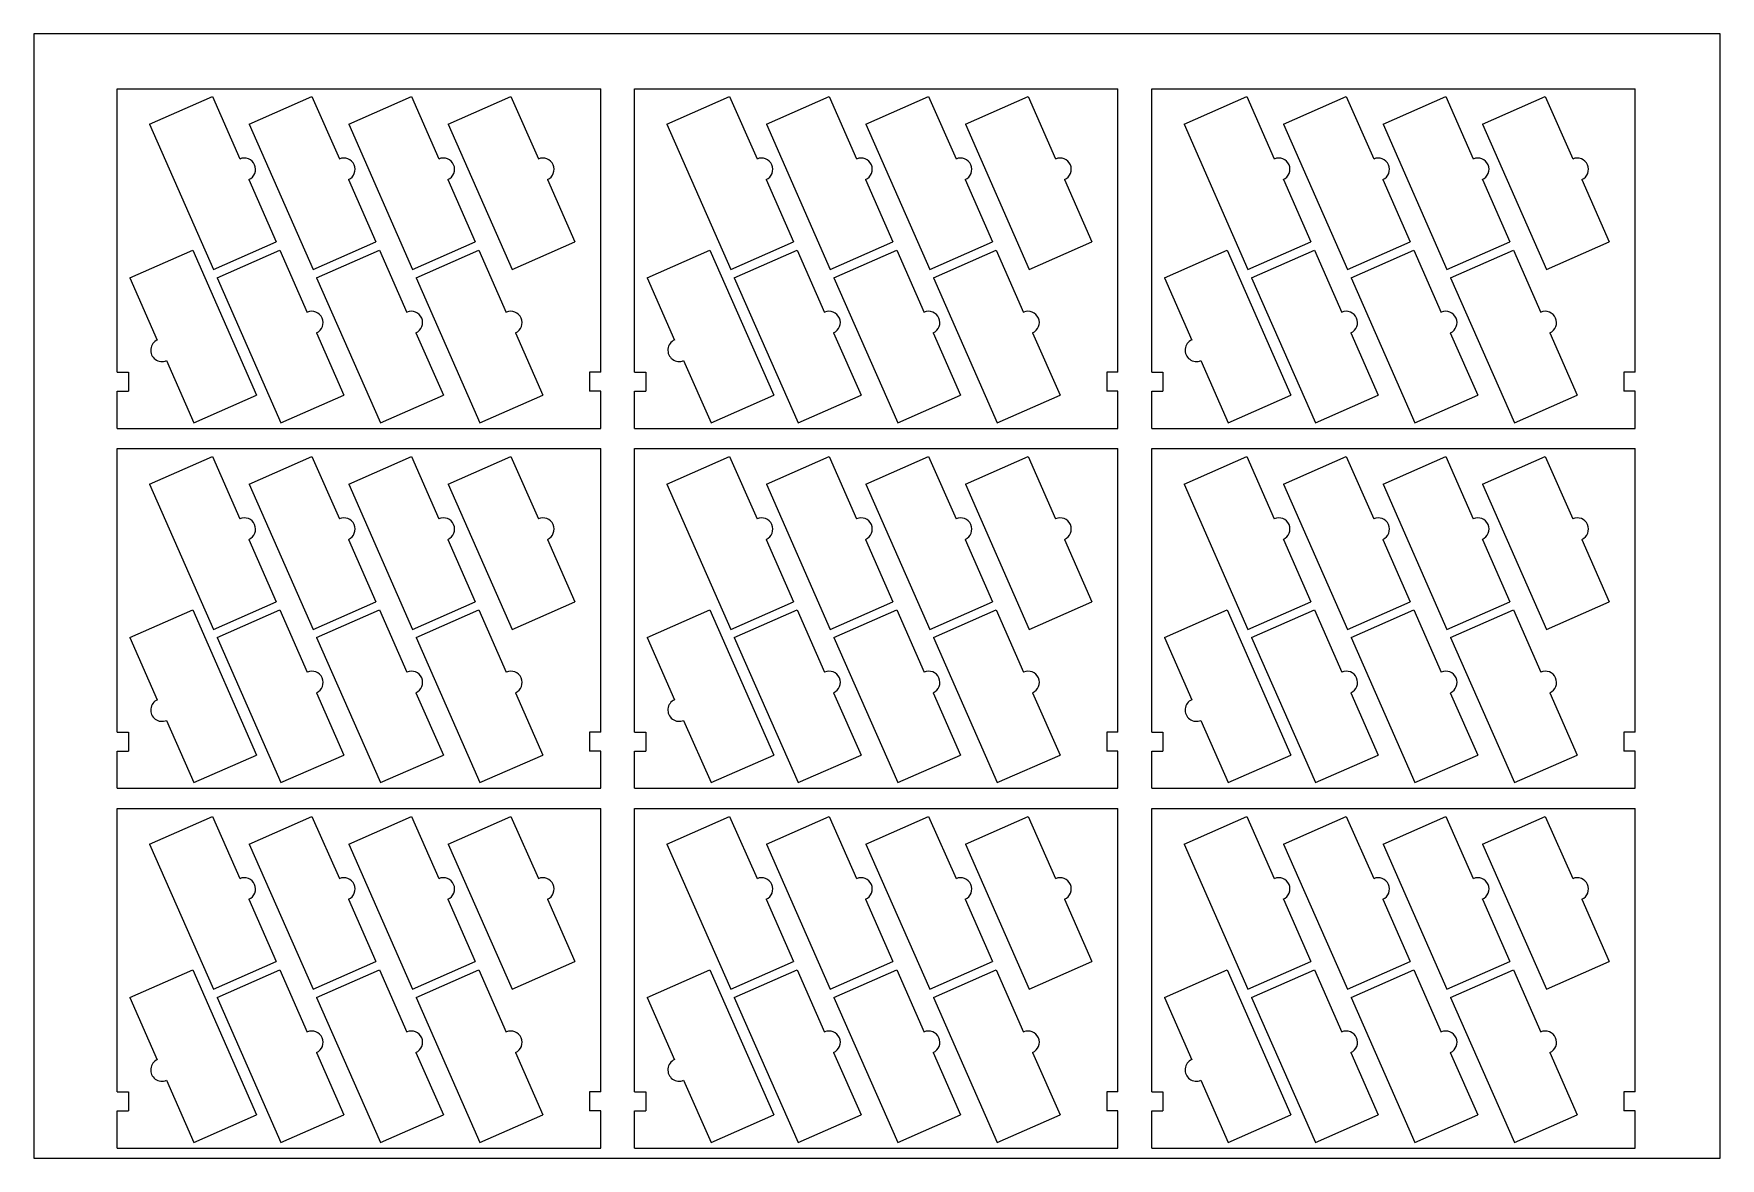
# Paper-space layout '_Top' of a CAD drawing. Header units: millimetres. Extents: x -121 to 1379, y -1587 to -587.
import ezdxf

# ---------------------------------------------------------------- set-up
doc = ezdxf.new("R2010")
doc.units = ezdxf.units.MM

psp = doc.layouts.new('_Top')

# ---------------------------------------------------------------- linework, layer by layer
at = {"color": 7, "linetype": 'Continuous', "lineweight": 25}
for p, q in [((-120.6, -587), (-120.6, -1587)), ((1379.4, -587), (-120.6, -587)), ((1379.4, -1587), (1379.4, -587)), ((-46.3, -887.9), (-46.3, -635.9)), ((-46.3, -635.9), (383.7, -635.9)), ((-17.5, -667.5), (38.3, -642.9)), ((38.3, -642.9), (62.7, -698.3)), ((71, -667.5), (126.8, -642.9)), ((126.8, -642.9), (151.2, -698.3)), ((159.5, -667.5), (215.3, -642.9)), ((215.3, -642.9), (239.7, -698.3)), ((248, -667.5), (303.8, -642.9)), ((303.8, -642.9), (328.2, -698.3)), ((383.7, -887.9), (383.7, -635.9)), ((413.7, -635.9), (843.7, -635.9)), ((413.7, -887.9), (413.7, -635.9)), ((442.5, -667.5), (498.3, -642.9)), ((498.3, -642.9), (522.7, -698.3)), ((531, -667.5), (586.8, -642.9)), ((586.8, -642.9), (611.2, -698.3)), ((619.5, -667.5), (675.3, -642.9)), ((675.3, -642.9), (699.7, -698.3)), ((708, -667.5), (763.8, -642.9)), ((763.8, -642.9), (788.2, -698.3)), ((843.7, -887.9), (843.7, -635.9)), ((873.7, -887.9), (873.7, -635.9)), ((873.7, -635.9), (1303.7, -635.9)), ((902.5, -667.5), (958.3, -642.9)), ((958.3, -642.9), (982.7, -698.3)), ((991, -667.5), (1046.8, -642.9)), ((1046.8, -642.9), (1071.2, -698.3)), ((1079.5, -667.5), (1135.3, -642.9)), ((1135.3, -642.9), (1159.7, -698.3)), ((1168, -667.5), (1223.8, -642.9)), ((1223.8, -642.9), (1248.2, -698.3)), ((1303.7, -887.9), (1303.7, -635.9)), ((-17.5, -667.5), (39.3, -796.6)), ((71, -667.5), (127.8, -796.6)), ((159.5, -667.5), (216.3, -796.6)), ((248, -667.5), (304.8, -796.6)), ((442.5, -667.5), (499.3, -796.6)), ((531, -667.5), (587.8, -796.6)), ((619.5, -667.5), (676.3, -796.6)), ((708, -667.5), (764.8, -796.6)), ((902.5, -667.5), (959.3, -796.6)), ((991, -667.5), (1047.8, -796.6)), ((1079.5, -667.5), (1136.3, -796.6)), ((1168, -667.5), (1224.8, -796.6)), ((70.8, -716.6), (95.1, -772)), ((159.3, -716.6), (183.6, -772)), ((247.8, -716.6), (272.1, -772)), ((336.3, -716.6), (360.6, -772)), ((530.8, -716.6), (555.1, -772)), ((619.3, -716.6), (643.6, -772)), ((707.8, -716.6), (732.1, -772)), ((796.3, -716.6), (820.6, -772)), ((990.8, -716.6), (1015.1, -772)), ((1079.3, -716.6), (1103.6, -772)), ((1167.8, -716.6), (1192.1, -772)), ((1256.3, -716.6), (1280.6, -772)), ((-35, -803.9), (20.8, -779.3)), ((20.8, -779.3), (77.6, -908.4)), ((39.3, -796.6), (95.1, -772)), ((42.5, -803.9), (98.4, -779.3)), ((98.4, -779.3), (122.7, -834.7)), ((127.8, -796.6), (183.6, -772)), ((131, -803.9), (186.9, -779.3)), ((186.9, -779.3), (211.2, -834.7)), ((216.3, -796.6), (272.1, -772)), ((219.5, -803.9), (275.4, -779.3)), ((275.4, -779.3), (299.7, -834.7)), ((304.8, -796.6), (360.6, -772)), ((425, -803.9), (480.8, -779.3)), ((480.8, -779.3), (537.6, -908.4)), ((499.3, -796.6), (555.1, -772)), ((502.5, -803.9), (558.4, -779.3)), ((558.4, -779.3), (582.7, -834.7)), ((587.8, -796.6), (643.6, -772)), ((591, -803.9), (646.9, -779.3)), ((646.9, -779.3), (671.2, -834.7)), ((676.3, -796.6), (732.1, -772)), ((679.5, -803.9), (735.4, -779.3)), ((735.4, -779.3), (759.7, -834.7)), ((764.8, -796.6), (820.6, -772)), ((885, -803.9), (940.8, -779.3)), ((940.8, -779.3), (997.6, -908.4)), ((959.3, -796.6), (1015.1, -772)), ((962.5, -803.9), (1018.4, -779.3)), ((1018.4, -779.3), (1042.7, -834.7)), ((1047.8, -796.6), (1103.6, -772)), ((1051, -803.9), (1106.9, -779.3)), ((1106.9, -779.3), (1131.2, -834.7)), ((1136.3, -796.6), (1192.1, -772)), ((1139.5, -803.9), (1195.4, -779.3)), ((1195.4, -779.3), (1219.7, -834.7)), ((1224.8, -796.6), (1280.6, -772)), ((-35, -803.9), (-10.7, -859.3)), ((42.5, -803.9), (99.3, -932.9)), ((131, -803.9), (187.8, -932.9)), ((219.5, -803.9), (276.3, -932.9)), ((425, -803.9), (449.3, -859.3)), ((502.5, -803.9), (559.3, -932.9)), ((591, -803.9), (647.8, -932.9)), ((679.5, -803.9), (736.3, -932.9)), ((885, -803.9), (909.3, -859.3)), ((962.5, -803.9), (1019.3, -932.9)), ((1051, -803.9), (1107.8, -932.9)), ((1139.5, -803.9), (1196.3, -932.9)), ((130.8, -853), (155.2, -908.4)), ((219.3, -853), (243.7, -908.4)), ((307.8, -853), (332.2, -908.4)), ((590.8, -853), (615.2, -908.4)), ((679.3, -853), (703.7, -908.4)), ((767.8, -853), (792.2, -908.4)), ((1050.8, -853), (1075.2, -908.4)), ((1139.3, -853), (1163.7, -908.4)), ((1227.8, -853), (1252.2, -908.4)), ((-2.6, -877.6), (21.8, -932.9)), ((457.4, -877.6), (481.8, -932.9)), ((917.4, -877.6), (941.8, -932.9)), ((-46.3, -887.9), (-36.3, -887.9)), ((-36.3, -887.9), (-36.3, -904.9)), ((383.7, -887.9), (373.7, -887.9)), ((373.7, -887.9), (373.7, -904.9)), ((413.7, -887.9), (423.7, -887.9)), ((423.7, -887.9), (423.7, -904.9)), ((843.7, -887.9), (833.7, -887.9)), ((833.7, -887.9), (833.7, -904.9)), ((873.7, -887.9), (883.7, -887.9)), ((883.7, -887.9), (883.7, -904.9)), ((1303.7, -887.9), (1293.7, -887.9)), ((1293.7, -887.9), (1293.7, -904.9)), ((-46.3, -937.9), (-46.3, -904.9)), ((-46.3, -904.9), (-36.3, -904.9)), ((21.8, -932.9), (77.6, -908.4)), ((99.3, -932.9), (155.2, -908.4)), ((187.8, -932.9), (243.7, -908.4)), ((276.3, -932.9), (332.2, -908.4)), ((383.7, -904.9), (373.7, -904.9)), ((383.7, -937.9), (383.7, -904.9)), ((413.7, -937.9), (413.7, -904.9)), ((413.7, -904.9), (423.7, -904.9)), ((481.8, -932.9), (537.6, -908.4)), ((559.3, -932.9), (615.2, -908.4)), ((647.8, -932.9), (703.7, -908.4)), ((736.3, -932.9), (792.2, -908.4)), ((843.7, -904.9), (833.7, -904.9)), ((843.7, -937.9), (843.7, -904.9)), ((873.7, -937.9), (873.7, -904.9)), ((873.7, -904.9), (883.7, -904.9)), ((941.8, -932.9), (997.6, -908.4)), ((1019.3, -932.9), (1075.2, -908.4)), ((1107.8, -932.9), (1163.7, -908.4)), ((1196.3, -932.9), (1252.2, -908.4)), ((1303.7, -904.9), (1293.7, -904.9)), ((1303.7, -937.9), (1303.7, -904.9)), ((-46.3, -937.9), (383.7, -937.9)), ((413.7, -937.9), (843.7, -937.9)), ((873.7, -937.9), (1303.7, -937.9)), ((-46.3, -1207.9), (-46.3, -955.9)), ((-46.3, -955.9), (383.7, -955.9)), ((383.7, -1207.9), (383.7, -955.9)), ((413.7, -955.9), (843.7, -955.9)), ((413.7, -1207.9), (413.7, -955.9)), ((843.7, -1207.9), (843.7, -955.9)), ((873.7, -1207.9), (873.7, -955.9)), ((873.7, -955.9), (1303.7, -955.9)), ((1303.7, -1207.9), (1303.7, -955.9)), ((-17.5, -987.5), (38.3, -962.9)), ((38.3, -962.9), (62.7, -1018.3)), ((71, -987.5), (126.8, -962.9)), ((126.8, -962.9), (151.2, -1018.3)), ((159.5, -987.5), (215.3, -962.9)), ((215.3, -962.9), (239.7, -1018.3)), ((248, -987.5), (303.8, -962.9)), ((303.8, -962.9), (328.2, -1018.3)), ((442.5, -987.5), (498.3, -962.9)), ((498.3, -962.9), (522.7, -1018.3)), ((531, -987.5), (586.8, -962.9)), ((586.8, -962.9), (611.2, -1018.3)), ((619.5, -987.5), (675.3, -962.9)), ((675.3, -962.9), (699.7, -1018.3)), ((708, -987.5), (763.8, -962.9)), ((763.8, -962.9), (788.2, -1018.3)), ((902.5, -987.5), (958.3, -962.9)), ((958.3, -962.9), (982.7, -1018.3)), ((991, -987.5), (1046.8, -962.9)), ((1046.8, -962.9), (1071.2, -1018.3)), ((1079.5, -987.5), (1135.3, -962.9)), ((1135.3, -962.9), (1159.7, -1018.3)), ((1168, -987.5), (1223.8, -962.9)), ((1223.8, -962.9), (1248.2, -1018.3)), ((-17.5, -987.5), (39.3, -1116.6)), ((71, -987.5), (127.8, -1116.6)), ((159.5, -987.5), (216.3, -1116.6)), ((248, -987.5), (304.8, -1116.6)), ((442.5, -987.5), (499.3, -1116.6)), ((531, -987.5), (587.8, -1116.6)), ((619.5, -987.5), (676.3, -1116.6)), ((708, -987.5), (764.8, -1116.6)), ((902.5, -987.5), (959.3, -1116.6)), ((991, -987.5), (1047.8, -1116.6)), ((1079.5, -987.5), (1136.3, -1116.6)), ((1168, -987.5), (1224.8, -1116.6)), ((70.8, -1036.6), (95.1, -1092)), ((159.3, -1036.6), (183.6, -1092)), ((247.8, -1036.6), (272.1, -1092)), ((336.3, -1036.6), (360.6, -1092)), ((530.8, -1036.6), (555.1, -1092)), ((619.3, -1036.6), (643.6, -1092)), ((707.8, -1036.6), (732.1, -1092)), ((796.3, -1036.6), (820.6, -1092)), ((990.8, -1036.6), (1015.1, -1092)), ((1079.3, -1036.6), (1103.6, -1092)), ((1167.8, -1036.6), (1192.1, -1092)), ((1256.3, -1036.6), (1280.6, -1092)), ((39.3, -1116.6), (95.1, -1092)), ((127.8, -1116.6), (183.6, -1092)), ((216.3, -1116.6), (272.1, -1092)), ((304.8, -1116.6), (360.6, -1092)), ((499.3, -1116.6), (555.1, -1092)), ((587.8, -1116.6), (643.6, -1092)), ((676.3, -1116.6), (732.1, -1092)), ((764.8, -1116.6), (820.6, -1092)), ((959.3, -1116.6), (1015.1, -1092)), ((1047.8, -1116.6), (1103.6, -1092)), ((1136.3, -1116.6), (1192.1, -1092)), ((1224.8, -1116.6), (1280.6, -1092)), ((-35, -1123.9), (20.8, -1099.3)), ((20.8, -1099.3), (77.6, -1228.4)), ((42.5, -1123.9), (98.4, -1099.3)), ((98.4, -1099.3), (122.7, -1154.7)), ((131, -1123.9), (186.9, -1099.3)), ((186.9, -1099.3), (211.2, -1154.7)), ((219.5, -1123.9), (275.4, -1099.3)), ((275.4, -1099.3), (299.7, -1154.7)), ((425, -1123.9), (480.8, -1099.3)), ((480.8, -1099.3), (537.6, -1228.4)), ((502.5, -1123.9), (558.4, -1099.3)), ((558.4, -1099.3), (582.7, -1154.7)), ((591, -1123.9), (646.9, -1099.3)), ((646.9, -1099.3), (671.2, -1154.7)), ((679.5, -1123.9), (735.4, -1099.3)), ((735.4, -1099.3), (759.7, -1154.7)), ((885, -1123.9), (940.8, -1099.3)), ((940.8, -1099.3), (997.6, -1228.4)), ((962.5, -1123.9), (1018.4, -1099.3)), ((1018.4, -1099.3), (1042.7, -1154.7)), ((1051, -1123.9), (1106.9, -1099.3)), ((1106.9, -1099.3), (1131.2, -1154.7)), ((1139.5, -1123.9), (1195.4, -1099.3)), ((1195.4, -1099.3), (1219.7, -1154.7)), ((-35, -1123.9), (-10.7, -1179.3)), ((42.5, -1123.9), (99.3, -1252.9)), ((131, -1123.9), (187.8, -1252.9)), ((219.5, -1123.9), (276.3, -1252.9)), ((425, -1123.9), (449.3, -1179.3)), ((502.5, -1123.9), (559.3, -1252.9)), ((591, -1123.9), (647.8, -1252.9)), ((679.5, -1123.9), (736.3, -1252.9)), ((885, -1123.9), (909.3, -1179.3)), ((962.5, -1123.9), (1019.3, -1252.9)), ((1051, -1123.9), (1107.8, -1252.9)), ((1139.5, -1123.9), (1196.3, -1252.9)), ((130.8, -1173), (155.2, -1228.4)), ((219.3, -1173), (243.7, -1228.4)), ((307.8, -1173), (332.2, -1228.4)), ((590.8, -1173), (615.2, -1228.4)), ((679.3, -1173), (703.7, -1228.4)), ((767.8, -1173), (792.2, -1228.4)), ((1050.8, -1173), (1075.2, -1228.4)), ((1139.3, -1173), (1163.7, -1228.4)), ((1227.8, -1173), (1252.2, -1228.4)), ((-2.6, -1197.6), (21.8, -1252.9)), ((457.4, -1197.6), (481.8, -1252.9)), ((917.4, -1197.6), (941.8, -1252.9)), ((-46.3, -1207.9), (-36.3, -1207.9)), ((-36.3, -1207.9), (-36.3, -1224.9)), ((383.7, -1207.9), (373.7, -1207.9)), ((373.7, -1207.9), (373.7, -1224.9)), ((413.7, -1207.9), (423.7, -1207.9)), ((423.7, -1207.9), (423.7, -1224.9)), ((843.7, -1207.9), (833.7, -1207.9)), ((833.7, -1207.9), (833.7, -1224.9)), ((873.7, -1207.9), (883.7, -1207.9)), ((883.7, -1207.9), (883.7, -1224.9)), ((1303.7, -1207.9), (1293.7, -1207.9)), ((1293.7, -1207.9), (1293.7, -1224.9)), ((-46.3, -1257.9), (-46.3, -1224.9)), ((-46.3, -1224.9), (-36.3, -1224.9)), ((21.8, -1252.9), (77.6, -1228.4)), ((99.3, -1252.9), (155.2, -1228.4)), ((187.8, -1252.9), (243.7, -1228.4)), ((276.3, -1252.9), (332.2, -1228.4)), ((383.7, -1224.9), (373.7, -1224.9)), ((383.7, -1257.9), (383.7, -1224.9)), ((413.7, -1257.9), (413.7, -1224.9)), ((413.7, -1224.9), (423.7, -1224.9)), ((481.8, -1252.9), (537.6, -1228.4)), ((559.3, -1252.9), (615.2, -1228.4)), ((647.8, -1252.9), (703.7, -1228.4)), ((736.3, -1252.9), (792.2, -1228.4)), ((843.7, -1224.9), (833.7, -1224.9)), ((843.7, -1257.9), (843.7, -1224.9)), ((873.7, -1257.9), (873.7, -1224.9)), ((873.7, -1224.9), (883.7, -1224.9)), ((941.8, -1252.9), (997.6, -1228.4)), ((1019.3, -1252.9), (1075.2, -1228.4)), ((1107.8, -1252.9), (1163.7, -1228.4)), ((1196.3, -1252.9), (1252.2, -1228.4)), ((1303.7, -1224.9), (1293.7, -1224.9)), ((1303.7, -1257.9), (1303.7, -1224.9)), ((-46.3, -1257.9), (383.7, -1257.9)), ((413.7, -1257.9), (843.7, -1257.9)), ((873.7, -1257.9), (1303.7, -1257.9)), ((-46.3, -1527.9), (-46.3, -1275.9)), ((-46.3, -1275.9), (383.7, -1275.9)), ((-17.5, -1307.5), (38.3, -1282.9)), ((38.3, -1282.9), (62.7, -1338.3)), ((71, -1307.5), (126.8, -1282.9)), ((126.8, -1282.9), (151.2, -1338.3)), ((159.5, -1307.5), (215.3, -1282.9)), ((215.3, -1282.9), (239.7, -1338.3)), ((248, -1307.5), (303.8, -1282.9)), ((303.8, -1282.9), (328.2, -1338.3)), ((383.7, -1527.9), (383.7, -1275.9)), ((413.7, -1527.9), (413.7, -1275.9)), ((413.7, -1275.9), (843.7, -1275.9)), ((442.5, -1307.5), (498.3, -1282.9)), ((498.3, -1282.9), (522.7, -1338.3)), ((531, -1307.5), (586.8, -1282.9)), ((586.8, -1282.9), (611.2, -1338.3)), ((619.5, -1307.5), (675.3, -1282.9)), ((675.3, -1282.9), (699.7, -1338.3)), ((708, -1307.5), (763.8, -1282.9)), ((763.8, -1282.9), (788.2, -1338.3)), ((843.7, -1527.9), (843.7, -1275.9)), ((873.7, -1527.9), (873.7, -1275.9)), ((873.7, -1275.9), (1303.7, -1275.9)), ((902.5, -1307.5), (958.3, -1282.9)), ((958.3, -1282.9), (982.7, -1338.3)), ((991, -1307.5), (1046.8, -1282.9)), ((1046.8, -1282.9), (1071.2, -1338.3)), ((1079.5, -1307.5), (1135.3, -1282.9)), ((1135.3, -1282.9), (1159.7, -1338.3)), ((1168, -1307.5), (1223.8, -1282.9)), ((1223.8, -1282.9), (1248.2, -1338.3)), ((1303.7, -1527.9), (1303.7, -1275.9)), ((-17.5, -1307.5), (39.3, -1436.6)), ((71, -1307.5), (127.8, -1436.6)), ((159.5, -1307.5), (216.3, -1436.6)), ((248, -1307.5), (304.8, -1436.6)), ((442.5, -1307.5), (499.3, -1436.6)), ((531, -1307.5), (587.8, -1436.6)), ((619.5, -1307.5), (676.3, -1436.6)), ((708, -1307.5), (764.8, -1436.6)), ((902.5, -1307.5), (959.3, -1436.6)), ((991, -1307.5), (1047.8, -1436.6)), ((1079.5, -1307.5), (1136.3, -1436.6)), ((1168, -1307.5), (1224.8, -1436.6)), ((70.8, -1356.6), (95.1, -1412)), ((159.3, -1356.6), (183.6, -1412)), ((247.8, -1356.6), (272.1, -1412)), ((336.3, -1356.6), (360.6, -1412)), ((530.8, -1356.6), (555.1, -1412)), ((619.3, -1356.6), (643.6, -1412)), ((707.8, -1356.6), (732.1, -1412)), ((796.3, -1356.6), (820.6, -1412)), ((990.8, -1356.6), (1015.1, -1412)), ((1079.3, -1356.6), (1103.6, -1412)), ((1167.8, -1356.6), (1192.1, -1412)), ((1256.3, -1356.6), (1280.6, -1412)), ((-35, -1443.9), (20.8, -1419.3)), ((20.8, -1419.3), (77.6, -1548.4)), ((39.3, -1436.6), (95.1, -1412)), ((42.5, -1443.9), (98.4, -1419.3)), ((98.4, -1419.3), (122.7, -1474.7)), ((127.8, -1436.6), (183.6, -1412)), ((131, -1443.9), (186.9, -1419.3)), ((186.9, -1419.3), (211.2, -1474.7)), ((216.3, -1436.6), (272.1, -1412)), ((219.5, -1443.9), (275.4, -1419.3)), ((275.4, -1419.3), (299.7, -1474.7)), ((304.8, -1436.6), (360.6, -1412)), ((425, -1443.9), (480.8, -1419.3)), ((480.8, -1419.3), (537.6, -1548.4)), ((499.3, -1436.6), (555.1, -1412)), ((502.5, -1443.9), (558.4, -1419.3)), ((558.4, -1419.3), (582.7, -1474.7)), ((587.8, -1436.6), (643.6, -1412)), ((591, -1443.9), (646.9, -1419.3)), ((646.9, -1419.3), (671.2, -1474.7)), ((676.3, -1436.6), (732.1, -1412)), ((679.5, -1443.9), (735.4, -1419.3)), ((735.4, -1419.3), (759.7, -1474.7)), ((764.8, -1436.6), (820.6, -1412)), ((885, -1443.9), (940.8, -1419.3)), ((940.8, -1419.3), (997.6, -1548.4)), ((959.3, -1436.6), (1015.1, -1412)), ((962.5, -1443.9), (1018.4, -1419.3)), ((1018.4, -1419.3), (1042.7, -1474.7)), ((1047.8, -1436.6), (1103.6, -1412)), ((1051, -1443.9), (1106.9, -1419.3)), ((1106.9, -1419.3), (1131.2, -1474.7)), ((1136.3, -1436.6), (1192.1, -1412)), ((1139.5, -1443.9), (1195.4, -1419.3)), ((1195.4, -1419.3), (1219.7, -1474.7)), ((1224.8, -1436.6), (1280.6, -1412)), ((-35, -1443.9), (-10.7, -1499.3)), ((42.5, -1443.9), (99.3, -1572.9)), ((131, -1443.9), (187.8, -1572.9)), ((219.5, -1443.9), (276.3, -1572.9)), ((425, -1443.9), (449.3, -1499.3)), ((502.5, -1443.9), (559.3, -1572.9)), ((591, -1443.9), (647.8, -1572.9)), ((679.5, -1443.9), (736.3, -1572.9)), ((885, -1443.9), (909.3, -1499.3)), ((962.5, -1443.9), (1019.3, -1572.9)), ((1051, -1443.9), (1107.8, -1572.9)), ((1139.5, -1443.9), (1196.3, -1572.9)), ((130.8, -1493), (155.2, -1548.4)), ((219.3, -1493), (243.7, -1548.4)), ((307.8, -1493), (332.2, -1548.4)), ((590.8, -1493), (615.2, -1548.4)), ((679.3, -1493), (703.7, -1548.4)), ((767.8, -1493), (792.2, -1548.4)), ((1050.8, -1493), (1075.2, -1548.4)), ((1139.3, -1493), (1163.7, -1548.4)), ((1227.8, -1493), (1252.2, -1548.4)), ((-46.3, -1527.9), (-36.3, -1527.9)), ((-36.3, -1527.9), (-36.3, -1544.9)), ((-2.6, -1517.6), (21.8, -1572.9)), ((383.7, -1527.9), (373.7, -1527.9)), ((373.7, -1527.9), (373.7, -1544.9)), ((413.7, -1527.9), (423.7, -1527.9)), ((423.7, -1527.9), (423.7, -1544.9)), ((457.4, -1517.6), (481.8, -1572.9)), ((843.7, -1527.9), (833.7, -1527.9)), ((833.7, -1527.9), (833.7, -1544.9)), ((873.7, -1527.9), (883.7, -1527.9)), ((883.7, -1527.9), (883.7, -1544.9)), ((917.4, -1517.6), (941.8, -1572.9)), ((1303.7, -1527.9), (1293.7, -1527.9)), ((1293.7, -1527.9), (1293.7, -1544.9)), ((-46.3, -1577.9), (-46.3, -1544.9)), ((-46.3, -1544.9), (-36.3, -1544.9)), ((383.7, -1544.9), (373.7, -1544.9)), ((383.7, -1577.9), (383.7, -1544.9)), ((413.7, -1577.9), (413.7, -1544.9)), ((413.7, -1544.9), (423.7, -1544.9)), ((843.7, -1544.9), (833.7, -1544.9)), ((843.7, -1577.9), (843.7, -1544.9)), ((873.7, -1577.9), (873.7, -1544.9)), ((873.7, -1544.9), (883.7, -1544.9)), ((1303.7, -1544.9), (1293.7, -1544.9)), ((1303.7, -1577.9), (1303.7, -1544.9)), ((21.8, -1572.9), (77.6, -1548.4)), ((99.3, -1572.9), (155.2, -1548.4)), ((187.8, -1572.9), (243.7, -1548.4)), ((276.3, -1572.9), (332.2, -1548.4)), ((481.8, -1572.9), (537.6, -1548.4)), ((559.3, -1572.9), (615.2, -1548.4)), ((647.8, -1572.9), (703.7, -1548.4)), ((736.3, -1572.9), (792.2, -1548.4)), ((941.8, -1572.9), (997.6, -1548.4)), ((1019.3, -1572.9), (1075.2, -1548.4)), ((1107.8, -1572.9), (1163.7, -1548.4)), ((1196.3, -1572.9), (1252.2, -1548.4)), ((-120.6, -1587), (1379.4, -1587)), ((-46.3, -1577.9), (383.7, -1577.9)), ((413.7, -1577.9), (843.7, -1577.9)), ((873.7, -1577.9), (1303.7, -1577.9))]:
    psp.add_line(p, q, dxfattribs=at)
for centre, start, end in [((66.7, -707.5), 293.7574, 113.7574), ((155.2, -707.5), 293.7574, 113.7574), ((243.7, -707.5), 293.7574, 113.7574), ((332.2, -707.5), 293.7574, 113.7574), ((526.7, -707.5), 293.7574, 113.7574), ((615.2, -707.5), 293.7574, 113.7574), ((703.7, -707.5), 293.7574, 113.7574), ((792.2, -707.5), 293.7574, 113.7574), ((986.7, -707.5), 293.7574, 113.7574), ((1075.2, -707.5), 293.7574, 113.7574), ((1163.7, -707.5), 293.7574, 113.7574), ((1252.2, -707.5), 293.7574, 113.7574), ((126.8, -843.8), 293.7574, 113.7574), ((215.3, -843.8), 293.7574, 113.7574), ((303.8, -843.8), 293.7574, 113.7574), ((586.8, -843.8), 293.7574, 113.7574), ((675.3, -843.8), 293.7574, 113.7574), ((763.8, -843.8), 293.7574, 113.7574), ((1046.8, -843.8), 293.7574, 113.7574), ((1135.3, -843.8), 293.7574, 113.7574), ((1223.8, -843.8), 293.7574, 113.7574), ((-6.6, -868.4), 113.7574, 293.7574), ((453.4, -868.4), 113.7574, 293.7574), ((913.4, -868.4), 113.7574, 293.7574), ((66.7, -1027.5), 293.7574, 113.7574), ((155.2, -1027.5), 293.7574, 113.7574), ((243.7, -1027.5), 293.7574, 113.7574), ((332.2, -1027.5), 293.7574, 113.7574), ((526.7, -1027.5), 293.7574, 113.7574), ((615.2, -1027.5), 293.7574, 113.7574), ((703.7, -1027.5), 293.7574, 113.7574), ((792.2, -1027.5), 293.7574, 113.7574), ((986.7, -1027.5), 293.7574, 113.7574), ((1075.2, -1027.5), 293.7574, 113.7574), ((1163.7, -1027.5), 293.7574, 113.7574), ((1252.2, -1027.5), 293.7574, 113.7574), ((126.8, -1163.8), 293.7574, 113.7574), ((215.3, -1163.8), 293.7574, 113.7574), ((303.8, -1163.8), 293.7574, 113.7574), ((586.8, -1163.8), 293.7574, 113.7574), ((675.3, -1163.8), 293.7574, 113.7574), ((763.8, -1163.8), 293.7574, 113.7574), ((1046.8, -1163.8), 293.7574, 113.7574), ((1135.3, -1163.8), 293.7574, 113.7574), ((1223.8, -1163.8), 293.7574, 113.7574), ((-6.6, -1188.4), 113.7574, 293.7574), ((453.4, -1188.4), 113.7574, 293.7574), ((913.4, -1188.4), 113.7574, 293.7574), ((66.7, -1347.5), 293.7574, 113.7574), ((155.2, -1347.5), 293.7574, 113.7574), ((243.7, -1347.5), 293.7574, 113.7574), ((332.2, -1347.5), 293.7574, 113.7574), ((526.7, -1347.5), 293.7574, 113.7574), ((615.2, -1347.5), 293.7574, 113.7574), ((703.7, -1347.5), 293.7574, 113.7574), ((792.2, -1347.5), 293.7574, 113.7574), ((986.7, -1347.5), 293.7574, 113.7574), ((1075.2, -1347.5), 293.7574, 113.7574), ((1163.7, -1347.5), 293.7574, 113.7574), ((1252.2, -1347.5), 293.7574, 113.7574), ((126.8, -1483.8), 293.7574, 113.7574), ((215.3, -1483.8), 293.7574, 113.7574), ((303.8, -1483.8), 293.7574, 113.7574), ((586.8, -1483.8), 293.7574, 113.7574), ((675.3, -1483.8), 293.7574, 113.7574), ((763.8, -1483.8), 293.7574, 113.7574), ((1046.8, -1483.8), 293.7574, 113.7574), ((1135.3, -1483.8), 293.7574, 113.7574), ((1223.8, -1483.8), 293.7574, 113.7574), ((-6.6, -1508.4), 113.7574, 293.7574), ((453.4, -1508.4), 113.7574, 293.7574), ((913.4, -1508.4), 113.7574, 293.7574)]:
    psp.add_arc(centre, 10, start, end, dxfattribs=at)

doc.saveas('drawing.dxf')
